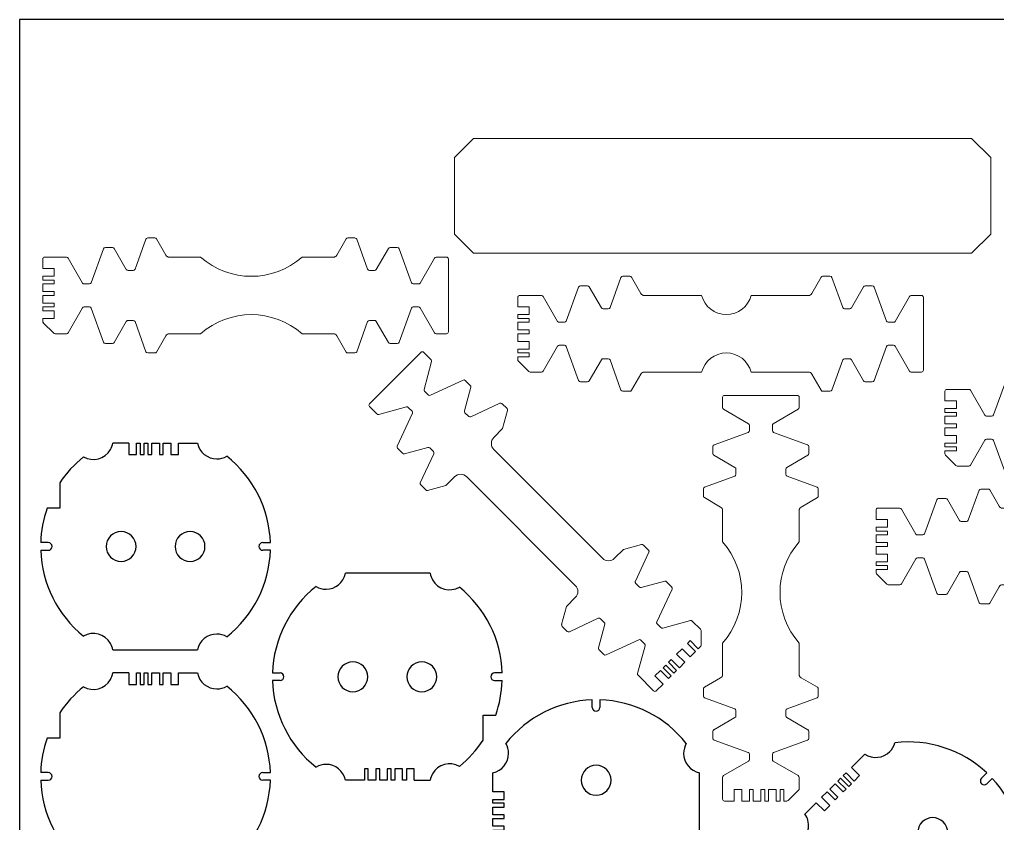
# Model space of a CAD drawing. Header units: millimetres. Extents: x -1 to 501, y 0 to 600.
# Drawn here: x 0 to 255.3, y 390.2 to 600 of the extents above; entities that cross this region are included whole.
import ezdxf

# ---------------------------------------------------------------- set-up
doc = ezdxf.new("R2010")
doc.units = ezdxf.units.MM
for name, color, linetype in [('Q3_NORMAL', 3, 'Continuous'), ('Q4_MEDIUM', 4, 'Continuous'), ('Q5_HIGH', 5, 'Continuous'), ('SHEET', 7, 'Continuous')]:
    doc.layers.add(name, color=color, linetype=linetype)

# ---------------------------------------------------------------- blocks, each defined once
blk = doc.blocks.new('DISC_2H_45__02')
at = {"layer": 'Q3_NORMAL', "color": 3}
for p, q in [((-14.85, 23.33), (-11.35, 26.83)), ((19.09, 20.51), (20.49, 21.91)), ((21.91, 20.49), (20.51, 19.09)), ((-24.04, 14.14), (-26.99, 11.19)), ((-29.4, -5.95), (-24.75, -10.61)), ((-24.75, -10.61), (-27.07, -12.93)), ((11.19, -26.99), (26.83, -11.35)), ((-20.51, -19.09), (-21.91, -20.49)), ((-20.49, -21.91), (-19.09, -20.51))]:
    blk.add_line(p, q, dxfattribs=at)
for centre, radius, start, end in [((-8.49, 31.11), 5.15, -45, -14.8326), ((0, 0), 30, 46.9102, 96.713), ((-8.49, 31.11), 5.15, -123.8035, -45), ((19.8, 19.8), 1, 135, -45), ((0, 0), 30, -6.713, 43.0898), ((-31.19, 8.21), 5.15, 15, 35.4277), ((-31.19, 8.21), 5.15, -74.6572, 15), ((0, 0), 30, 173.7972, -168.5573), ((31.11, -8.49), 5.15, 135, -146.1965), ((31.11, -8.49), 5.15, 104.8326, 135), ((0, 0), 30, -154.4712, -136.9102), ((-19.8, -19.8), 1, 45, 135), ((-19.8, -19.8), 1, -45, 45), ((0, 0), 30, -133.0898, -83.7972), ((8.21, -31.19), 5.15, 75, 164.6572), ((8.21, -31.19), 5.15, 54.5723, 75)]:
    blk.add_arc(centre, radius, start, end, dxfattribs=at)
at = {"layer": 'Q5_HIGH', "color": 5}
for p, q in [((-12.73, 21.21), (-14.85, 23.33)), ((-18.38, 19.8), (-17.68, 20.51)), ((-17.68, 20.51), (-15.56, 18.38)), ((-16.97, 21.21), (-16.26, 21.92)), ((-14.85, 19.09), (-16.97, 21.21)), ((-16.26, 21.92), (-14.14, 19.8)), ((-14.14, 19.8), (-12.73, 21.21)), ((-20.51, 17.68), (-19.09, 19.09)), ((-19.09, 19.09), (-16.97, 16.97)), ((-16.26, 17.68), (-18.38, 19.8)), ((-15.56, 18.38), (-14.85, 19.09)), ((-22.63, 15.56), (-21.21, 16.97)), ((-20.51, 13.43), (-22.63, 15.56)), ((-21.21, 16.97), (-19.09, 14.85)), ((-18.38, 15.56), (-20.51, 17.68)), ((-19.09, 14.85), (-18.38, 15.56)), ((-16.97, 16.97), (-16.26, 17.68)), ((-24.04, 14.14), (-21.92, 12.02)), ((-21.92, 12.02), (-20.51, 13.43))]:
    blk.add_line(p, q, dxfattribs=at)
for centre, start, end in [((6.36, 6.36), -45, 135), ((6.36, 6.36), 135, -45), ((-6.36, -6.36), -45, 135), ((-6.36, -6.36), 135, -45)]:
    blk.add_arc(centre, 3.9, start, end, dxfattribs=at)
blk = doc.blocks.new('DISC_2H_00__02')
at = {"layer": 'Q3_NORMAL', "color": 3}
for p, q in [((-1, 28), (-1, 29.98)), ((1, 29.98), (1, 28)), ((-27, 6), (-27, 10.95)), ((27, -11.17), (27, 10.95)), ((-27, -7), (-27, -11.17)), ((-16.58, -25), (-10, -25)), ((-10, -25), (-10, -28.28)), ((-1, -28), (-1, -29.98)), ((1, -29.98), (1, -28))]:
    blk.add_line(p, q, dxfattribs=at)
for centre, radius, start, end in [((0, 0), 30, 91.9102, 141.713), ((0, 0), 30, 38.287, 88.0898), ((0, 28), 1, 180, 0), ((-28, 16), 5.15, 0, 30.1674), ((28, 16), 5.15, 149.8326, 180), ((-28, 16), 5.15, -78.8035, 0), ((28, 16), 5.15, 180, -101.1965), ((-27.86, -16.25), 5.15, 60, 80.4277), ((-27.86, -16.25), 5.15, -29.6572, 60), ((27.86, -16.25), 5.15, 120, -150.3428), ((27.86, -16.25), 5.15, 99.5723, 120), ((0, 0), 30, -141.2028, -123.5573), ((0, 0), 30, -88.0898, -38.7972), ((0, -28), 1, 90, 180), ((0, -28), 1, 0, 90), ((0, 0), 30, -109.4712, -91.9102)]:
    blk.add_arc(centre, radius, start, end, dxfattribs=at)
at = {"layer": 'Q5_HIGH', "color": 5}
for p, q in [((-24, 6), (-27, 6)), ((-24, 4), (-24, 6)), ((-27, 3), (-27, 4)), ((-27, 4), (-24, 4)), ((-24, 3), (-27, 3)), ((-24, 2), (-24, 3)), ((-27, 0), (-27, 2)), ((-27, 2), (-24, 2)), ((-24, 0), (-27, 0)), ((-24, -1), (-24, 0)), ((-27, -3), (-27, -1)), ((-27, -1), (-24, -1)), ((-24, -3), (-27, -3)), ((-27, -5), (-27, -4)), ((-27, -4), (-24, -4)), ((-24, -5), (-27, -5)), ((-24, -4), (-24, -3)), ((-24, -7), (-24, -5)), ((-27, -7), (-24, -7))]:
    blk.add_line(p, q, dxfattribs=at)
for centre, start, end in [((0, 9), 0, 180), ((0, 9), 180, 0), ((0, -9), 0, 180), ((0, -9), 180, 0)]:
    blk.add_arc(centre, 3.9, start, end, dxfattribs=at)
blk = doc.blocks.new('DISC_0H__02')
at = {"layer": 'Q3_NORMAL', "color": 3}
for p, q in [((-7, 27), (-11.17, 27)), ((6, 27), (10.95, 27)), ((-25, 16.58), (-25, 10)), ((-25, 10), (-28.28, 10)), ((-28, 1), (-29.98, 1)), ((28, 1), (29.98, 1)), ((-29.98, -1), (-28, -1)), ((29.98, -1), (28, -1)), ((-11.17, -27), (10.95, -27))]:
    blk.add_line(p, q, dxfattribs=at)
for centre, radius, start, end in [((-16.25, 27.86), 5.15, -30, -9.5723), ((16, 28), 5.15, -168.8035, -90), ((0, 0), 30, 128.7972, 146.4427), ((-16.25, 27.86), 5.15, -119.6572, -30), ((16, 28), 5.15, -90, -59.8326), ((0, 0), 30, 1.9102, 51.713), ((0, 0), 30, 160.5288, 178.0898), ((-28, 0), 1, 0, 90), ((28, 0), 1, 90, -90), ((0, 0), 30, -178.0898, -128.7972), ((-28, 0), 1, -90, 0), ((0, 0), 30, -51.713, -1.9102), ((-16.25, -27.86), 5.15, 30, 119.6572), ((16, -28), 5.15, 90, 168.8035), ((16, -28), 5.15, 59.8326, 90), ((-16.25, -27.86), 5.15, 9.5723, 30)]:
    blk.add_arc(centre, radius, start, end, dxfattribs=at)
at = {"layer": 'Q5_HIGH', "color": 5}
for p, q in [((-7, 27), (-7, 24)), ((-5, 24), (-5, 27)), ((-5, 27), (-4, 27)), ((-4, 27), (-4, 24)), ((-3, 24), (-3, 27)), ((-3, 27), (-2, 27)), ((-2, 27), (-2, 24)), ((-1, 24), (-1, 27)), ((-1, 27), (1, 27)), ((1, 27), (1, 24)), ((2, 24), (2, 27)), ((2, 27), (4, 27)), ((4, 27), (4, 24)), ((6, 24), (6, 27)), ((-7, 24), (-5, 24)), ((-4, 24), (-3, 24)), ((-2, 24), (-1, 24)), ((1, 24), (2, 24)), ((4, 24), (6, 24))]:
    blk.add_line(p, q, dxfattribs=at)
blk = doc.blocks.new('DISC_2H_90__01')
at = {"layer": 'Q3_NORMAL', "color": 3}
for p, q in [((-7, 27), (-11.17, 27)), ((6, 27), (10.95, 27)), ((-25, 16.58), (-25, 10)), ((-25, 10), (-28.28, 10)), ((-28, 1), (-29.98, 1)), ((28, 1), (29.98, 1)), ((-29.98, -1), (-28, -1)), ((29.98, -1), (28, -1)), ((-11.17, -27), (10.95, -27))]:
    blk.add_line(p, q, dxfattribs=at)
for centre, radius, start, end in [((-16.25, 27.86), 5.15, -30, -9.5723), ((16, 28), 5.15, -168.8035, -90), ((0, 0), 30, 128.7972, 146.4427), ((-16.25, 27.86), 5.15, -119.6572, -30), ((16, 28), 5.15, -90, -59.8326), ((0, 0), 30, 1.9102, 51.713), ((0, 0), 30, 160.5288, 178.0898), ((-28, 0), 1, 0, 90), ((28, 0), 1, 90, -90), ((0, 0), 30, -178.0898, -128.7972), ((-28, 0), 1, -90, 0), ((0, 0), 30, -51.713, -1.9102), ((-16.25, -27.86), 5.15, 30, 119.6572), ((16, -28), 5.15, 90, 168.8035), ((16, -28), 5.15, 59.8326, 90), ((-16.25, -27.86), 5.15, 9.5723, 30)]:
    blk.add_arc(centre, radius, start, end, dxfattribs=at)
at = {"layer": 'Q5_HIGH', "color": 5}
for p, q in [((-7, 27), (-7, 24)), ((-5, 24), (-5, 27)), ((-5, 27), (-4, 27)), ((-4, 27), (-4, 24)), ((-2, 24), (-2, 27)), ((-2, 27), (-1, 27)), ((-1, 27), (-1, 24)), ((0, 24), (0, 27)), ((0, 27), (2, 27)), ((2, 27), (2, 24)), ((3, 24), (3, 27)), ((3, 27), (5, 27)), ((5, 27), (5, 24)), ((6, 24), (6, 27)), ((-7, 24), (-5, 24)), ((-4, 24), (-2, 24)), ((-1, 24), (0, 24)), ((2, 24), (3, 24)), ((5, 24), (6, 24))]:
    blk.add_line(p, q, dxfattribs=at)
for centre, start, end in [((-9, 0), 90, -90), ((-9, 0), -90, 90), ((9, 0), 90, -90), ((9, 0), -90, 90)]:
    blk.add_arc(centre, 3.9, start, end, dxfattribs=at)
blk = doc.blocks.new('NT_R20.00_L106__00deg__02')
at = {"layer": 'Q3_NORMAL', "color": 3, "lineweight": 13}
for p, q in [((-9.85, 50.09), (-7.15, 52.8)), ((-6.79, 52.94), (-6, 52.94)), ((7, 52.94), (9.5, 52.94))]:
    blk.add_line(p, q, dxfattribs=at)
at = {"layer": 'Q3_NORMAL', "color": 3, "linetype": 'Continuous', "lineweight": 13}
for p, q in [((10, 52.44), (10, 46.73)), ((-10, 49.74), (-10, 46.73)), ((-3, 42.11), (-3, 40.75)), ((3, 42.11), (3, 40.75)), ((-3.33, 40.28), (-12.17, 37.06)), ((3.33, 40.28), (12.17, 37.06)), ((-12.5, 36.59), (-12.5, 34.73)), ((12.5, 36.59), (12.5, 34.73)), ((-6.5, 30.69), (-6.5, 29.33)), ((6.5, 30.69), (6.5, 29.33)), ((-6.83, 28.86), (-14.67, 26.01)), ((6.83, 28.86), (14.67, 26.01)), ((-15, 25.54), (-15, 23.68)), ((15, 25.54), (15, 23.68)), ((-15, -28.54), (-15, -26.68)), ((15, -28.54), (15, -26.68)), ((-6.83, -31.86), (-14.67, -29.01)), ((6.83, -31.86), (14.67, -29.01)), ((-6.5, -33.69), (-6.5, -32.33)), ((6.5, -33.69), (6.5, -32.33)), ((-12.5, -39.59), (-12.5, -37.73)), ((12.5, -39.59), (12.5, -37.73)), ((-3.33, -43.28), (-12.17, -40.06)), ((3.33, -43.28), (12.17, -40.06)), ((-3, -45.11), (-3, -43.75)), ((3, -45.11), (3, -43.75)), ((-10, -52.44), (-10, -49.73)), ((10, -52.44), (10, -49.73)), ((9.5, -52.94), (-9.5, -52.94))]:
    blk.add_line(p, q, dxfattribs=at)
at = {"layer": 'Q3_NORMAL', "color": 3, "lineweight": 13}
for centre, start, end in [((-6.79, 52.44), 90, 135), ((9.5, 52.44), 0, 90), ((-9.5, 49.74), 135, 180)]:
    blk.add_arc(centre, 0.5, start, end, dxfattribs=at)
at = {"layer": 'Q3_NORMAL', "color": 3, "linetype": 'Continuous', "lineweight": 13}
for centre, start, end in [((-9.5, 46.73), 180, -120), ((9.5, 46.73), -60, 0), ((-3.5, 42.11), 0, 60), ((3.5, 42.11), 120, 180), ((-3.5, 40.75), -70, 0), ((3.5, 40.75), 180, -110), ((-12, 36.59), 110, 180), ((12, 36.59), 0, 70), ((-12, 34.73), 180, -120), ((12, 34.73), -60, 0), ((-7, 30.69), 0, 60), ((7, 30.69), 120, 180), ((-7, 29.33), -70, 0), ((7, 29.33), 180, -110), ((-14.5, 25.54), 110, 180), ((14.5, 25.54), 0, 70), ((-14.5, 23.68), 180, -120), ((14.5, 23.68), -60, 0), ((-14.5, -26.68), 120, 180), ((14.5, -26.68), 0, 60), ((-14.5, -28.54), 180, -110), ((14.5, -28.54), -70, 0), ((-7, -32.33), 0, 70), ((7, -32.33), 110, 180), ((-7, -33.69), -60, 0), ((7, -33.69), 180, -120), ((-12, -37.73), 120, 180), ((12, -37.73), 0, 60), ((-12, -39.59), 180, -110), ((12, -39.59), -70, 0), ((-3.5, -43.75), 0, 70), ((3.5, -43.75), 110, 180), ((-3.5, -45.11), -60, 0), ((3.5, -45.11), 180, -120), ((-9.5, -49.73), 120, 180), ((9.5, -49.73), 0, 60), ((-9.5, -52.44), 180, -90), ((9.5, -52.44), -90, 0)]:
    blk.add_arc(centre, 0.5, start, end, dxfattribs=at)
at = {"layer": 'Q4_MEDIUM', "color": 4, "linetype": 'Continuous', "lineweight": 13}
for p, q in [((-9.75, 46.3), (-3.25, 42.55)), ((9.75, 46.3), (3.25, 42.55)), ((-12.25, 34.3), (-6.75, 31.12)), ((12.25, 34.3), (6.75, 31.12)), ((-14.75, 23.24), (-10.5, 20.79)), ((14.75, 23.24), (10.5, 20.79)), ((-10, 19.92), (-10, 11.73)), ((10, 19.92), (10, 11.73)), ((-10, -22.92), (-10, -14.73)), ((10, -22.92), (10, -14.73)), ((-14.75, -26.24), (-10.5, -23.79)), ((14.75, -26.24), (10.5, -23.79)), ((-12.25, -37.3), (-6.75, -34.12)), ((12.25, -37.3), (6.75, -34.12)), ((-9.75, -49.3), (-3.25, -45.55)), ((9.75, -49.3), (3.25, -45.55))]:
    blk.add_line(p, q, dxfattribs=at)
for centre, start, end in [((-11, 19.92), 0, 60), ((11, 19.92), 120, 180), ((-11, -22.92), -60, 0), ((11, -22.92), 180, -120)]:
    blk.add_arc(centre, 1, start, end, dxfattribs=at)
at = {"layer": 'Q5_HIGH', "color": 5, "lineweight": 13}
for p, q in [((-6, 52.94), (-6, 49.94)), ((-5, 49.94), (-5, 52.94)), ((-5, 52.94), (-4, 52.94)), ((-4, 52.94), (-4, 49.94)), ((-2, 49.94), (-2, 52.94)), ((-2, 52.94), (-1, 52.94)), ((-1, 52.94), (-1, 49.94)), ((0, 49.94), (0, 52.94)), ((0, 52.94), (2, 52.94)), ((2, 52.94), (2, 49.94)), ((3, 49.94), (3, 52.94)), ((3, 52.94), (5, 52.94)), ((5, 52.94), (5, 49.94)), ((7, 49.94), (7, 52.94)), ((-6, 49.94), (-5, 49.94)), ((-4, 49.94), (-2, 49.94)), ((-1, 49.94), (0, 49.94)), ((2, 49.94), (3, 49.94)), ((5, 49.94), (7, 49.94))]:
    blk.add_line(p, q, dxfattribs=at)
at = {"layer": 'Q5_HIGH', "color": 5, "linetype": 'Continuous', "lineweight": 13}
for centre, start, end in [((-25, -1.5), -41.4096, 41.4096), ((25, -1.5), 138.5904, -138.5904)]:
    blk.add_arc(centre, 20, start, end, dxfattribs=at)
blk = doc.blocks.new('UT_L106__45deg__03')
at = {"layer": 'Q3_NORMAL', "color": 3, "lineweight": 13}
for p, q in [((-9.85, 50.09), (-7.15, 52.8)), ((-6.79, 52.94), (-6, 52.94)), ((7, 52.94), (9.5, 52.94))]:
    blk.add_line(p, q, dxfattribs=at)
at = {"layer": 'Q3_NORMAL', "color": 3, "linetype": 'Continuous', "lineweight": 13}
for p, q in [((10, 52.44), (10, 46.73)), ((-10, 49.74), (-10, 46.73)), ((-3, 42.11), (-3, 40.75)), ((3, 42.11), (3, 40.75)), ((-3.33, 40.28), (-12.17, 37.06)), ((3.33, 40.28), (12.17, 37.06)), ((-12.5, 36.59), (-12.5, 34.73)), ((12.5, 36.59), (12.5, 34.73)), ((-6.5, 30.69), (-6.5, 29.33)), ((6.5, 30.69), (6.5, 29.33)), ((-6.83, 28.86), (-14.67, 26.01)), ((6.83, 28.86), (14.67, 26.01)), ((-15, 25.54), (-15, 23.68)), ((15, 25.54), (15, 23.68)), ((-15, -28.54), (-15, -26.68)), ((15, -28.54), (15, -26.68)), ((-6.83, -31.86), (-14.67, -29.01)), ((6.83, -31.86), (14.67, -29.01)), ((-6.5, -33.69), (-6.5, -32.33)), ((6.5, -33.69), (6.5, -32.33)), ((-12.5, -39.59), (-12.5, -37.73)), ((12.5, -39.59), (12.5, -37.73)), ((-3.33, -43.28), (-12.17, -40.06)), ((3.33, -43.28), (12.17, -40.06)), ((-3, -45.11), (-3, -43.75)), ((3, -45.11), (3, -43.75)), ((-10, -52.44), (-10, -49.73)), ((10, -52.44), (10, -49.73)), ((9.5, -52.94), (-9.5, -52.94))]:
    blk.add_line(p, q, dxfattribs=at)
at = {"layer": 'Q3_NORMAL', "color": 3, "lineweight": 13}
for centre, start, end in [((-6.79, 52.44), 90, 135), ((9.5, 52.44), 0, 90), ((-9.5, 49.74), 135, 180)]:
    blk.add_arc(centre, 0.5, start, end, dxfattribs=at)
at = {"layer": 'Q3_NORMAL', "color": 3, "linetype": 'Continuous', "lineweight": 13}
for centre, start, end in [((-9.5, 46.73), 180, -120), ((9.5, 46.73), -60, 0), ((-3.5, 42.11), 0, 60), ((3.5, 42.11), 120, 180), ((-3.5, 40.75), -70, 0), ((3.5, 40.75), 180, -110), ((-12, 36.59), 110, 180), ((12, 36.59), 0, 70), ((-12, 34.73), 180, -120), ((12, 34.73), -60, 0), ((-7, 30.69), 0, 60), ((7, 30.69), 120, 180), ((-7, 29.33), -70, 0), ((7, 29.33), 180, -110), ((-14.5, 25.54), 110, 180), ((14.5, 25.54), 0, 70), ((-14.5, 23.68), 180, -120), ((14.5, 23.68), -60, 0), ((-14.5, -26.68), 120, 180), ((14.5, -26.68), 0, 60), ((-14.5, -28.54), 180, -110), ((14.5, -28.54), -70, 0), ((-7, -32.33), 0, 70), ((7, -32.33), 110, 180), ((-7, -33.69), -60, 0), ((7, -33.69), 180, -120), ((-12, -37.73), 120, 180), ((12, -37.73), 0, 60), ((-12, -39.59), 180, -110), ((12, -39.59), -70, 0), ((-3.5, -43.75), 0, 70), ((3.5, -43.75), 110, 180), ((-3.5, -45.11), -60, 0), ((3.5, -45.11), 180, -120), ((-9.5, -49.73), 120, 180), ((9.5, -49.73), 0, 60), ((-9.5, -52.44), 180, -90), ((9.5, -52.44), -90, 0)]:
    blk.add_arc(centre, 0.5, start, end, dxfattribs=at)
at = {"layer": 'Q4_MEDIUM', "color": 4, "linetype": 'Continuous', "lineweight": 13}
for p, q in [((-9.75, 46.3), (-3.25, 42.55)), ((9.75, 46.3), (3.25, 42.55)), ((-12.25, 34.3), (-6.75, 31.12)), ((12.25, 34.3), (6.75, 31.12)), ((-14.75, 23.24), (-10.5, 20.79)), ((14.75, 23.24), (10.5, 20.79)), ((-10.5, 20.79), (-7.25, 20.79)), ((10.5, 20.79), (7.25, 20.79)), ((-14.75, -26.24), (-10.5, -23.79)), ((-10.5, -23.79), (-7.26, -23.79)), ((10.5, -23.79), (7.26, -23.79)), ((14.75, -26.24), (10.5, -23.79)), ((-12.25, -37.3), (-6.75, -34.12)), ((12.25, -37.3), (6.75, -34.12)), ((-9.75, -49.3), (-3.25, -45.55)), ((9.75, -49.3), (3.25, -45.55))]:
    blk.add_line(p, q, dxfattribs=at)
at = {"layer": 'Q5_HIGH', "color": 5, "lineweight": 13}
for p, q in [((-6, 52.94), (-6, 49.94)), ((-5, 52.94), (-3, 52.94)), ((-5, 49.94), (-5, 52.94)), ((-3, 52.94), (-3, 49.94)), ((-1, 49.94), (-1, 52.94)), ((-1, 52.94), (1, 52.94)), ((1, 52.94), (1, 49.94)), ((2, 49.94), (2, 52.94)), ((2, 52.94), (3, 52.94)), ((3, 52.94), (3, 49.94)), ((4, 49.94), (4, 52.94)), ((4, 52.94), (5, 52.94)), ((5, 52.94), (5, 49.94)), ((7, 49.94), (7, 52.94)), ((-6, 49.94), (-5, 49.94)), ((-3, 49.94), (-1, 49.94)), ((1, 49.94), (2, 49.94)), ((3, 49.94), (4, 49.94)), ((5, 49.94), (7, 49.94))]:
    blk.add_line(p, q, dxfattribs=at)
at = {"layer": 'Q5_HIGH', "color": 5, "linetype": 'Continuous', "lineweight": 13}
for p, q in [((-5, 18.54), (-5.01, -21.54)), ((5, 18.54), (5.01, -21.54))]:
    blk.add_line(p, q, dxfattribs=at)
for centre, start, end in [((-7.25, 18.54), -0.0135, 90), ((7.25, 18.54), 90, -179.9865), ((-7.26, -21.54), -90, -0.0135), ((7.26, -21.54), -179.9865, -90)]:
    blk.add_arc(centre, 2.25, start, end, dxfattribs=at)
blk = doc.blocks.new('NT_R20.00_L106__90deg__02')
at = {"layer": 'Q3_NORMAL', "color": 3, "lineweight": 13}
for p, q in [((-9.85, 50.09), (-7.15, 52.8)), ((-6.79, 52.94), (-6, 52.94)), ((7, 52.94), (9.5, 52.94))]:
    blk.add_line(p, q, dxfattribs=at)
at = {"layer": 'Q3_NORMAL', "color": 3, "linetype": 'Continuous', "lineweight": 13}
for p, q in [((10, 52.44), (10, 46.73)), ((-10, 49.74), (-10, 46.73)), ((-3, 42.11), (-3, 40.75)), ((3, 42.11), (3, 40.75)), ((-3.33, 40.28), (-12.17, 37.06)), ((3.33, 40.28), (12.17, 37.06)), ((-12.5, 36.59), (-12.5, 34.73)), ((12.5, 36.59), (12.5, 34.73)), ((-6.5, 30.69), (-6.5, 29.33)), ((6.5, 30.69), (6.5, 29.33)), ((-6.83, 28.86), (-14.67, 26.01)), ((6.83, 28.86), (14.67, 26.01)), ((-15, 25.54), (-15, 23.68)), ((15, 25.54), (15, 23.68)), ((-15, -28.54), (-15, -26.68)), ((15, -28.54), (15, -26.68)), ((-6.83, -31.86), (-14.67, -29.01)), ((6.83, -31.86), (14.67, -29.01)), ((-6.5, -33.69), (-6.5, -32.33)), ((6.5, -33.69), (6.5, -32.33)), ((-12.5, -39.59), (-12.5, -37.73)), ((12.5, -39.59), (12.5, -37.73)), ((-3.33, -43.28), (-12.17, -40.06)), ((3.33, -43.28), (12.17, -40.06)), ((-3, -45.11), (-3, -43.75)), ((3, -45.11), (3, -43.75)), ((-10, -52.44), (-10, -49.73)), ((10, -52.44), (10, -49.73)), ((9.5, -52.94), (-9.5, -52.94))]:
    blk.add_line(p, q, dxfattribs=at)
at = {"layer": 'Q3_NORMAL', "color": 3, "lineweight": 13}
for centre, start, end in [((-6.79, 52.44), 90, 135), ((9.5, 52.44), 0, 90), ((-9.5, 49.74), 135, 180)]:
    blk.add_arc(centre, 0.5, start, end, dxfattribs=at)
at = {"layer": 'Q3_NORMAL', "color": 3, "linetype": 'Continuous', "lineweight": 13}
for centre, start, end in [((-9.5, 46.73), 180, -120), ((9.5, 46.73), -60, 0), ((-3.5, 42.11), 0, 60), ((3.5, 42.11), 120, 180), ((-3.5, 40.75), -70, 0), ((3.5, 40.75), 180, -110), ((-12, 36.59), 110, 180), ((12, 36.59), 0, 70), ((-12, 34.73), 180, -120), ((12, 34.73), -60, 0), ((-7, 30.69), 0, 60), ((7, 30.69), 120, 180), ((-7, 29.33), -70, 0), ((7, 29.33), 180, -110), ((-14.5, 25.54), 110, 180), ((14.5, 25.54), 0, 70), ((-14.5, 23.68), 180, -120), ((14.5, 23.68), -60, 0), ((-14.5, -26.68), 120, 180), ((14.5, -26.68), 0, 60), ((-14.5, -28.54), 180, -110), ((14.5, -28.54), -70, 0), ((-7, -32.33), 0, 70), ((7, -32.33), 110, 180), ((-7, -33.69), -60, 0), ((7, -33.69), 180, -120), ((-12, -37.73), 120, 180), ((12, -37.73), 0, 60), ((-12, -39.59), 180, -110), ((12, -39.59), -70, 0), ((-3.5, -43.75), 0, 70), ((3.5, -43.75), 110, 180), ((-3.5, -45.11), -60, 0), ((3.5, -45.11), 180, -120), ((-9.5, -49.73), 120, 180), ((9.5, -49.73), 0, 60), ((-9.5, -52.44), 180, -90), ((9.5, -52.44), -90, 0)]:
    blk.add_arc(centre, 0.5, start, end, dxfattribs=at)
at = {"layer": 'Q4_MEDIUM', "color": 4, "linetype": 'Continuous', "lineweight": 13}
for p, q in [((-9.75, 46.3), (-3.25, 42.55)), ((9.75, 46.3), (3.25, 42.55)), ((-12.25, 34.3), (-6.75, 31.12)), ((12.25, 34.3), (6.75, 31.12)), ((-14.75, 23.24), (-10.5, 20.79)), ((14.75, 23.24), (10.5, 20.79)), ((-10, 19.92), (-10, 11.73)), ((10, 19.92), (10, 11.73)), ((-10, -22.92), (-10, -14.73)), ((10, -22.92), (10, -14.73)), ((-14.75, -26.24), (-10.5, -23.79)), ((14.75, -26.24), (10.5, -23.79)), ((-12.25, -37.3), (-6.75, -34.12)), ((12.25, -37.3), (6.75, -34.12)), ((-9.75, -49.3), (-3.25, -45.55)), ((9.75, -49.3), (3.25, -45.55))]:
    blk.add_line(p, q, dxfattribs=at)
for centre, start, end in [((-11, 19.92), 0, 60), ((11, 19.92), 120, 180), ((-11, -22.92), -60, 0), ((11, -22.92), 180, -120)]:
    blk.add_arc(centre, 1, start, end, dxfattribs=at)
at = {"layer": 'Q5_HIGH', "color": 5, "lineweight": 13}
for p, q in [((-6, 52.94), (-6, 49.94)), ((-5, 49.94), (-5, 52.94)), ((-5, 52.94), (-4, 52.94)), ((-4, 52.94), (-4, 49.94)), ((-2, 49.94), (-2, 52.94)), ((-2, 52.94), (0, 52.94)), ((0, 52.94), (0, 49.94)), ((1, 49.94), (1, 52.94)), ((1, 52.94), (3, 52.94)), ((3, 52.94), (3, 49.94)), ((4, 49.94), (4, 52.94)), ((4, 52.94), (5, 52.94)), ((5, 52.94), (5, 49.94)), ((7, 49.94), (7, 52.94)), ((-6, 49.94), (-5, 49.94)), ((-4, 49.94), (-2, 49.94)), ((0, 49.94), (1, 49.94)), ((3, 49.94), (4, 49.94)), ((5, 49.94), (7, 49.94))]:
    blk.add_line(p, q, dxfattribs=at)
at = {"layer": 'Q5_HIGH', "color": 5, "linetype": 'Continuous', "lineweight": 13}
for centre, start, end in [((-25, -1.5), -41.4096, 41.4096), ((25, -1.5), 138.5904, -138.5904)]:
    blk.add_arc(centre, 20, start, end, dxfattribs=at)
blk = doc.blocks.new('CH_D4.8_L106__90deg__02')
at = {"layer": 'Q3_NORMAL', "color": 3, "lineweight": 13}
for p, q in [((-9.85, 50.09), (-7.15, 52.8)), ((-6.79, 52.94), (-6, 52.94)), ((7, 52.94), (9.5, 52.94))]:
    blk.add_line(p, q, dxfattribs=at)
at = {"layer": 'Q3_NORMAL', "color": 3, "linetype": 'Continuous', "lineweight": 13}
for p, q in [((10, 52.44), (10, 46.73)), ((-10, 49.74), (-10, 46.73)), ((-3, 42.11), (-3, 40.75)), ((3, 42.11), (3, 40.75)), ((-3.33, 40.28), (-12.17, 37.06)), ((3.33, 40.28), (12.17, 37.06)), ((-12.5, 36.59), (-12.5, 34.73)), ((12.5, 36.59), (12.5, 34.73)), ((-6.5, 30.69), (-6.5, 29.33)), ((6.5, 30.69), (6.5, 29.33)), ((-6.83, 28.86), (-14.67, 26.01)), ((6.83, 28.86), (14.67, 26.01)), ((-15, 25.54), (-15, 23.68)), ((15, 25.54), (15, 23.68)), ((-15, -28.54), (-15, -26.68)), ((15, -28.54), (15, -26.68)), ((-6.83, -31.86), (-14.67, -29.01)), ((6.83, -31.86), (14.67, -29.01)), ((-6.5, -33.69), (-6.5, -32.33)), ((6.5, -33.69), (6.5, -32.33)), ((-12.5, -39.59), (-12.5, -37.73)), ((12.5, -39.59), (12.5, -37.73)), ((-3.33, -43.28), (-12.17, -40.06)), ((3.33, -43.28), (12.17, -40.06)), ((-3, -45.11), (-3, -43.75)), ((3, -45.11), (3, -43.75)), ((-10, -52.44), (-10, -49.73)), ((10, -52.44), (10, -49.73)), ((9.5, -52.94), (-9.5, -52.94))]:
    blk.add_line(p, q, dxfattribs=at)
at = {"layer": 'Q3_NORMAL', "color": 3, "lineweight": 13}
for centre, start, end in [((-6.79, 52.44), 90, 135), ((9.5, 52.44), 0, 90), ((-9.5, 49.74), 135, 180)]:
    blk.add_arc(centre, 0.5, start, end, dxfattribs=at)
at = {"layer": 'Q3_NORMAL', "color": 3, "linetype": 'Continuous', "lineweight": 13}
for centre, start, end in [((-9.5, 46.73), 180, -120), ((9.5, 46.73), -60, 0), ((-3.5, 42.11), 0, 60), ((3.5, 42.11), 120, 180), ((-3.5, 40.75), -70, 0), ((3.5, 40.75), 180, -110), ((-12, 36.59), 110, 180), ((12, 36.59), 0, 70), ((-12, 34.73), 180, -120), ((12, 34.73), -60, 0), ((-7, 30.69), 0, 60), ((7, 30.69), 120, 180), ((-7, 29.33), -70, 0), ((7, 29.33), 180, -110), ((-14.5, 25.54), 110, 180), ((14.5, 25.54), 0, 70), ((-14.5, 23.68), 180, -120), ((14.5, 23.68), -60, 0), ((-14.5, -26.68), 120, 180), ((14.5, -26.68), 0, 60), ((-14.5, -28.54), 180, -110), ((14.5, -28.54), -70, 0), ((-7, -32.33), 0, 70), ((7, -32.33), 110, 180), ((-7, -33.69), -60, 0), ((7, -33.69), 180, -120), ((-12, -37.73), 120, 180), ((12, -37.73), 0, 60), ((-12, -39.59), 180, -110), ((12, -39.59), -70, 0), ((-3.5, -43.75), 0, 70), ((3.5, -43.75), 110, 180), ((-3.5, -45.11), -60, 0), ((3.5, -45.11), 180, -120), ((-9.5, -49.73), 120, 180), ((9.5, -49.73), 0, 60), ((-9.5, -52.44), 180, -90), ((9.5, -52.44), -90, 0)]:
    blk.add_arc(centre, 0.5, start, end, dxfattribs=at)
at = {"layer": 'Q4_MEDIUM', "color": 4, "linetype": 'Continuous', "lineweight": 13}
for p, q in [((-9.75, 46.3), (-3.25, 42.55)), ((9.75, 46.3), (3.25, 42.55)), ((-12.25, 34.3), (-6.75, 31.12)), ((12.25, 34.3), (6.75, 31.12)), ((-14.75, 23.24), (-10.5, 20.79)), ((14.75, 23.24), (10.5, 20.79)), ((-10, 19.92), (-10, -22.92)), ((10, 19.92), (10, -22.92)), ((-14.75, -26.24), (-10.5, -23.79)), ((14.75, -26.24), (10.5, -23.79)), ((-12.25, -37.3), (-6.75, -34.12)), ((12.25, -37.3), (6.75, -34.12)), ((-9.75, -49.3), (-3.25, -45.55)), ((9.75, -49.3), (3.25, -45.55))]:
    blk.add_line(p, q, dxfattribs=at)
for centre, start, end in [((-11, 19.92), 0, 60), ((11, 19.92), 120, 180), ((-11, -22.92), -60, 0), ((11, -22.92), 180, -120)]:
    blk.add_arc(centre, 1, start, end, dxfattribs=at)
at = {"layer": 'Q5_HIGH', "color": 5, "lineweight": 13}
for p, q in [((-6, 52.94), (-6, 49.94)), ((-5, 49.94), (-5, 52.94)), ((-5, 52.94), (-4, 52.94)), ((-4, 52.94), (-4, 49.94)), ((-2, 49.94), (-2, 52.94)), ((-2, 52.94), (0, 52.94)), ((0, 52.94), (0, 49.94)), ((1, 49.94), (1, 52.94)), ((1, 52.94), (3, 52.94)), ((3, 52.94), (3, 49.94)), ((4, 49.94), (4, 52.94)), ((4, 52.94), (5, 52.94)), ((5, 52.94), (5, 49.94)), ((7, 49.94), (7, 52.94)), ((-6, 49.94), (-5, 49.94)), ((-4, 49.94), (-2, 49.94)), ((0, 49.94), (1, 49.94)), ((3, 49.94), (4, 49.94)), ((5, 49.94), (7, 49.94))]:
    blk.add_line(p, q, dxfattribs=at)
at = {"layer": 'Q5_HIGH', "color": 5, "linetype": 'Continuous', "lineweight": 13}
blk.add_circle((0, -1.5), 2.4, dxfattribs=at)
blk = doc.blocks.new('NT_R6.67_L106__90deg__02')
at = {"layer": 'Q3_NORMAL', "color": 3, "lineweight": 13}
for p, q in [((-9.85, 50.09), (-7.15, 52.8)), ((-6.79, 52.94), (-6, 52.94)), ((7, 52.94), (9.5, 52.94))]:
    blk.add_line(p, q, dxfattribs=at)
at = {"layer": 'Q3_NORMAL', "color": 3, "linetype": 'Continuous', "lineweight": 13}
for p, q in [((10, 52.44), (10, 46.73)), ((-10, 49.74), (-10, 46.73)), ((-3, 42.11), (-3, 40.75)), ((3, 42.11), (3, 40.75)), ((-3.33, 40.28), (-12.17, 37.06)), ((3.33, 40.28), (12.17, 37.06)), ((-12.5, 36.59), (-12.5, 34.73)), ((12.5, 36.59), (12.5, 34.73)), ((-6.5, 30.69), (-6.5, 29.33)), ((6.5, 30.69), (6.5, 29.33)), ((-6.83, 28.86), (-14.67, 26.01)), ((6.83, 28.86), (14.67, 26.01)), ((-15, 25.54), (-15, 23.68)), ((15, 25.54), (15, 23.68)), ((-15, -28.54), (-15, -26.68)), ((15, -28.54), (15, -26.68)), ((-6.83, -31.86), (-14.67, -29.01)), ((6.83, -31.86), (14.67, -29.01)), ((-6.5, -33.69), (-6.5, -32.33)), ((6.5, -33.69), (6.5, -32.33)), ((-12.5, -39.59), (-12.5, -37.73)), ((12.5, -39.59), (12.5, -37.73)), ((-3.33, -43.28), (-12.17, -40.06)), ((3.33, -43.28), (12.17, -40.06)), ((-3, -45.11), (-3, -43.75)), ((3, -45.11), (3, -43.75)), ((-10, -52.44), (-10, -49.73)), ((10, -52.44), (10, -49.73)), ((9.5, -52.94), (-9.5, -52.94))]:
    blk.add_line(p, q, dxfattribs=at)
at = {"layer": 'Q3_NORMAL', "color": 3, "lineweight": 13}
for centre, start, end in [((-6.79, 52.44), 90, 135), ((9.5, 52.44), 0, 90), ((-9.5, 49.74), 135, 180)]:
    blk.add_arc(centre, 0.5, start, end, dxfattribs=at)
at = {"layer": 'Q3_NORMAL', "color": 3, "linetype": 'Continuous', "lineweight": 13}
for centre, start, end in [((-9.5, 46.73), 180, -120), ((9.5, 46.73), -60, 0), ((-3.5, 42.11), 0, 60), ((3.5, 42.11), 120, 180), ((-3.5, 40.75), -70, 0), ((3.5, 40.75), 180, -110), ((-12, 36.59), 110, 180), ((12, 36.59), 0, 70), ((-12, 34.73), 180, -120), ((12, 34.73), -60, 0), ((-7, 30.69), 0, 60), ((7, 30.69), 120, 180), ((-7, 29.33), -70, 0), ((7, 29.33), 180, -110), ((-14.5, 25.54), 110, 180), ((14.5, 25.54), 0, 70), ((-14.5, 23.68), 180, -120), ((14.5, 23.68), -60, 0), ((-14.5, -26.68), 120, 180), ((14.5, -26.68), 0, 60), ((-14.5, -28.54), 180, -110), ((14.5, -28.54), -70, 0), ((-7, -32.33), 0, 70), ((7, -32.33), 110, 180), ((-7, -33.69), -60, 0), ((7, -33.69), 180, -120), ((-12, -37.73), 120, 180), ((12, -37.73), 0, 60), ((-12, -39.59), 180, -110), ((12, -39.59), -70, 0), ((-3.5, -43.75), 0, 70), ((3.5, -43.75), 110, 180), ((-3.5, -45.11), -60, 0), ((3.5, -45.11), 180, -120), ((-9.5, -49.73), 120, 180), ((9.5, -49.73), 0, 60), ((-9.5, -52.44), 180, -90), ((9.5, -52.44), -90, 0)]:
    blk.add_arc(centre, 0.5, start, end, dxfattribs=at)
at = {"layer": 'Q4_MEDIUM', "color": 4, "linetype": 'Continuous', "lineweight": 13}
for p, q in [((-9.75, 46.3), (-3.25, 42.55)), ((9.75, 46.3), (3.25, 42.55)), ((-12.25, 34.3), (-6.75, 31.12)), ((12.25, 34.3), (6.75, 31.12)), ((-14.75, 23.24), (-10.5, 20.79)), ((14.75, 23.24), (10.5, 20.79)), ((-10, 19.92), (-10, 4.95)), ((10, 19.92), (10, 4.95)), ((-10, -22.92), (-10, -7.95)), ((10, -22.92), (10, -7.95)), ((-14.75, -26.24), (-10.5, -23.79)), ((14.75, -26.24), (10.5, -23.79)), ((-12.25, -37.3), (-6.75, -34.12)), ((12.25, -37.3), (6.75, -34.12)), ((-9.75, -49.3), (-3.25, -45.55)), ((9.75, -49.3), (3.25, -45.55))]:
    blk.add_line(p, q, dxfattribs=at)
for centre, start, end in [((-11, 19.92), 0, 60), ((11, 19.92), 120, 180), ((-11, -22.92), -60, 0), ((11, -22.92), 180, -120)]:
    blk.add_arc(centre, 1, start, end, dxfattribs=at)
at = {"layer": 'Q5_HIGH', "color": 5, "lineweight": 13}
for p, q in [((-6, 52.94), (-6, 49.94)), ((-5, 49.94), (-5, 52.94)), ((-5, 52.94), (-4, 52.94)), ((-4, 52.94), (-4, 49.94)), ((-2, 49.94), (-2, 52.94)), ((-2, 52.94), (0, 52.94)), ((0, 52.94), (0, 49.94)), ((1, 49.94), (1, 52.94)), ((1, 52.94), (3, 52.94)), ((3, 52.94), (3, 49.94)), ((4, 49.94), (4, 52.94)), ((4, 52.94), (5, 52.94)), ((5, 52.94), (5, 49.94)), ((7, 49.94), (7, 52.94)), ((-6, 49.94), (-5, 49.94)), ((-4, 49.94), (-2, 49.94)), ((0, 49.94), (1, 49.94)), ((3, 49.94), (4, 49.94)), ((5, 49.94), (7, 49.94))]:
    blk.add_line(p, q, dxfattribs=at)
at = {"layer": 'Q5_HIGH', "color": 5, "linetype": 'Continuous', "lineweight": 13}
for centre, start, end in [((-11.67, -1.5), -75.5225, 75.5225), ((11.67, -1.5), 104.4775, -104.4775)]:
    blk.add_arc(centre, 6.67, start, end, dxfattribs=at)
blk = doc.blocks.new('DISC_2H_90__02')
at = {"layer": 'Q3_NORMAL', "color": 3}
for p, q in [((-7, 27), (-11.17, 27)), ((6, 27), (10.95, 27)), ((-25, 16.58), (-25, 10)), ((-25, 10), (-28.28, 10)), ((-28, 1), (-29.98, 1)), ((28, 1), (29.98, 1)), ((-29.98, -1), (-28, -1)), ((29.98, -1), (28, -1)), ((-11.17, -27), (10.95, -27))]:
    blk.add_line(p, q, dxfattribs=at)
for centre, radius, start, end in [((-16.25, 27.86), 5.15, -30, -9.5723), ((16, 28), 5.15, -168.8035, -90), ((0, 0), 30, 128.7972, 146.4427), ((-16.25, 27.86), 5.15, -119.6572, -30), ((16, 28), 5.15, -90, -59.8326), ((0, 0), 30, 1.9102, 51.713), ((0, 0), 30, 160.5288, 178.0898), ((-28, 0), 1, 0, 90), ((28, 0), 1, 90, -90), ((0, 0), 30, -178.0898, -128.7972), ((-28, 0), 1, -90, 0), ((0, 0), 30, -51.713, -1.9102), ((-16.25, -27.86), 5.15, 30, 119.6572), ((16, -28), 5.15, 90, 168.8035), ((16, -28), 5.15, 59.8326, 90), ((-16.25, -27.86), 5.15, 9.5723, 30)]:
    blk.add_arc(centre, radius, start, end, dxfattribs=at)
at = {"layer": 'Q5_HIGH', "color": 5}
for p, q in [((-7, 27), (-7, 24)), ((-5, 24), (-5, 27)), ((-5, 27), (-4, 27)), ((-4, 27), (-4, 24)), ((-3, 24), (-3, 27)), ((-3, 27), (-2, 27)), ((-2, 27), (-2, 24)), ((-1, 24), (-1, 27)), ((-1, 27), (1, 27)), ((1, 27), (1, 24)), ((2, 24), (2, 27)), ((2, 27), (4, 27)), ((4, 27), (4, 24)), ((6, 24), (6, 27)), ((-7, 24), (-5, 24)), ((-4, 24), (-3, 24)), ((-2, 24), (-1, 24)), ((1, 24), (2, 24)), ((4, 24), (6, 24))]:
    blk.add_line(p, q, dxfattribs=at)
for centre, start, end in [((-9, 0), 90, -90), ((-9, 0), -90, 90), ((9, 0), 90, -90), ((9, 0), -90, 90)]:
    blk.add_arc(centre, 3.9, start, end, dxfattribs=at)
blk = doc.blocks.new('NT_R20.00_L106__90deg__01')
at = {"layer": 'Q3_NORMAL', "color": 3, "lineweight": 13}
for p, q in [((-9.85, 50.09), (-7.15, 52.8)), ((-6.79, 52.94), (-6, 52.94)), ((7, 52.94), (9.5, 52.94))]:
    blk.add_line(p, q, dxfattribs=at)
at = {"layer": 'Q3_NORMAL', "color": 3, "linetype": 'Continuous', "lineweight": 13}
for p, q in [((10, 52.44), (10, 46.73)), ((-10, 49.74), (-10, 46.73)), ((-3, 42.11), (-3, 40.75)), ((3, 42.11), (3, 40.75)), ((-3.33, 40.28), (-12.17, 37.06)), ((3.33, 40.28), (12.17, 37.06)), ((-12.5, 36.59), (-12.5, 34.73)), ((12.5, 36.59), (12.5, 34.73)), ((-6.5, 30.69), (-6.5, 29.33)), ((6.5, 30.69), (6.5, 29.33)), ((-6.83, 28.86), (-14.67, 26.01)), ((6.83, 28.86), (14.67, 26.01)), ((-15, 25.54), (-15, 23.68)), ((15, 25.54), (15, 23.68)), ((-15, -28.54), (-15, -26.68)), ((15, -28.54), (15, -26.68)), ((-6.83, -31.86), (-14.67, -29.01)), ((6.83, -31.86), (14.67, -29.01)), ((-6.5, -33.69), (-6.5, -32.33)), ((6.5, -33.69), (6.5, -32.33)), ((-12.5, -39.59), (-12.5, -37.73)), ((12.5, -39.59), (12.5, -37.73)), ((-3.33, -43.28), (-12.17, -40.06)), ((3.33, -43.28), (12.17, -40.06)), ((-3, -45.11), (-3, -43.75)), ((3, -45.11), (3, -43.75)), ((-10, -52.44), (-10, -49.73)), ((10, -52.44), (10, -49.73)), ((9.5, -52.94), (-9.5, -52.94))]:
    blk.add_line(p, q, dxfattribs=at)
at = {"layer": 'Q3_NORMAL', "color": 3, "lineweight": 13}
for centre, start, end in [((-6.79, 52.44), 90, 135), ((9.5, 52.44), 0, 90), ((-9.5, 49.74), 135, 180)]:
    blk.add_arc(centre, 0.5, start, end, dxfattribs=at)
at = {"layer": 'Q3_NORMAL', "color": 3, "linetype": 'Continuous', "lineweight": 13}
for centre, start, end in [((-9.5, 46.73), 180, -120), ((9.5, 46.73), -60, 0), ((-3.5, 42.11), 0, 60), ((3.5, 42.11), 120, 180), ((-3.5, 40.75), -70, 0), ((3.5, 40.75), 180, -110), ((-12, 36.59), 110, 180), ((12, 36.59), 0, 70), ((-12, 34.73), 180, -120), ((12, 34.73), -60, 0), ((-7, 30.69), 0, 60), ((7, 30.69), 120, 180), ((-7, 29.33), -70, 0), ((7, 29.33), 180, -110), ((-14.5, 25.54), 110, 180), ((14.5, 25.54), 0, 70), ((-14.5, 23.68), 180, -120), ((14.5, 23.68), -60, 0), ((-14.5, -26.68), 120, 180), ((14.5, -26.68), 0, 60), ((-14.5, -28.54), 180, -110), ((14.5, -28.54), -70, 0), ((-7, -32.33), 0, 70), ((7, -32.33), 110, 180), ((-7, -33.69), -60, 0), ((7, -33.69), 180, -120), ((-12, -37.73), 120, 180), ((12, -37.73), 0, 60), ((-12, -39.59), 180, -110), ((12, -39.59), -70, 0), ((-3.5, -43.75), 0, 70), ((3.5, -43.75), 110, 180), ((-3.5, -45.11), -60, 0), ((3.5, -45.11), 180, -120), ((-9.5, -49.73), 120, 180), ((9.5, -49.73), 0, 60), ((-9.5, -52.44), 180, -90), ((9.5, -52.44), -90, 0)]:
    blk.add_arc(centre, 0.5, start, end, dxfattribs=at)
at = {"layer": 'Q4_MEDIUM', "color": 4, "linetype": 'Continuous', "lineweight": 13}
for p, q in [((-9.75, 46.3), (-3.25, 42.55)), ((9.75, 46.3), (3.25, 42.55)), ((-12.25, 34.3), (-6.75, 31.13)), ((12.25, 34.3), (6.75, 31.13)), ((-14.75, 23.24), (-10.5, 20.79)), ((14.75, 23.24), (10.5, 20.79)), ((-10, 19.92), (-10, 11.73)), ((10, 19.92), (10, 11.73)), ((-10, -22.92), (-10, -14.73)), ((10, -22.92), (10, -14.73)), ((-14.75, -26.24), (-10.5, -23.79)), ((14.75, -26.24), (10.5, -23.79)), ((-12.25, -37.3), (-6.75, -34.12)), ((12.25, -37.3), (6.75, -34.12)), ((-9.75, -49.3), (-3.25, -45.55)), ((9.75, -49.3), (3.25, -45.55))]:
    blk.add_line(p, q, dxfattribs=at)
for centre, start, end in [((-11, 19.92), 0, 60), ((11, 19.92), 120, 180), ((-11, -22.92), -60, 0), ((11, -22.92), 180, -120)]:
    blk.add_arc(centre, 1, start, end, dxfattribs=at)
at = {"layer": 'Q5_HIGH', "color": 5, "lineweight": 13}
for p, q in [((-6, 52.94), (-6, 49.94)), ((-4, 49.94), (-4, 52.94)), ((-4, 52.94), (-3, 52.94)), ((-3, 52.94), (-3, 49.94)), ((-2, 49.94), (-2, 52.94)), ((-2, 52.94), (0, 52.94)), ((0, 52.94), (0, 49.94)), ((1, 49.94), (1, 52.94)), ((1, 52.94), (3, 52.94)), ((3, 52.94), (3, 49.94)), ((4, 49.94), (4, 52.94)), ((4, 52.94), (5, 52.94)), ((5, 52.94), (5, 49.94)), ((7, 49.94), (7, 52.94)), ((-6, 49.94), (-4, 49.94)), ((-3, 49.94), (-2, 49.94)), ((0, 49.94), (1, 49.94)), ((3, 49.94), (4, 49.94)), ((5, 49.94), (7, 49.94))]:
    blk.add_line(p, q, dxfattribs=at)
at = {"layer": 'Q5_HIGH', "color": 5, "linetype": 'Continuous', "lineweight": 13}
for centre, start, end in [((-25, -1.5), -41.4096, 41.4096), ((25, -1.5), 138.5904, -138.5904)]:
    blk.add_arc(centre, 20, start, end, dxfattribs=at)
blk = doc.blocks.new('STRIP_140x30__90deg__01')
at = {"layer": 'Q3_NORMAL', "color": 3, "lineweight": 13}
for p, q in [((-15, 65), (-10, 70)), ((-10, 70), (10, 70)), ((10, 70), (15, 65)), ((-15, -65), (-15, 65)), ((15, 65), (15, -65)), ((-10, -70), (-15, -65)), ((15, -65), (10, -70)), ((10, -70), (-10, -70))]:
    blk.add_line(p, q, dxfattribs=at)

msp = doc.modelspace()

# ---------------------------------------------------------------- linework, layer by layer
at = {"layer": 'SHEET', "color": 7}
for p, q in [((500, 600), (0, 600)), ((0, 600), (0, 0))]:
    msp.add_line(p, q, dxfattribs=at)

# ---------------------------------------------------------------- block references
for name, p, rotation in [('STRIP_140x30__90deg__01', (183.5, 554), -90), ('NT_R20.00_L106__90deg__01', (59, 528), 90), ('NT_R6.67_L106__90deg__02', (183, 518), 90), ('UT_L106__45deg__03', (135.5, 469), 225), ('CH_D4.8_L106__90deg__02', (294.5, 493.5), 90), ('NT_R20.00_L106__00deg__02', (193.5, 449), 180), ('NT_R20.00_L106__90deg__02', (276.5, 462.5), 90), ('DISC_2H_90__01', (96, 428.5), 180)]:
    msp.add_blockref(name, p, dxfattribs=dict(rotation=rotation))
for name, p in [('DISC_2H_90__02', (35.5, 462.5)), ('DISC_0H__02', (35.5, 402.5)), ('DISC_2H_00__02', (150.5, 392.5)), ('DISC_2H_45__02', (232, 381.5))]:
    msp.add_blockref(name, p)

doc.saveas('drawing.dxf')
